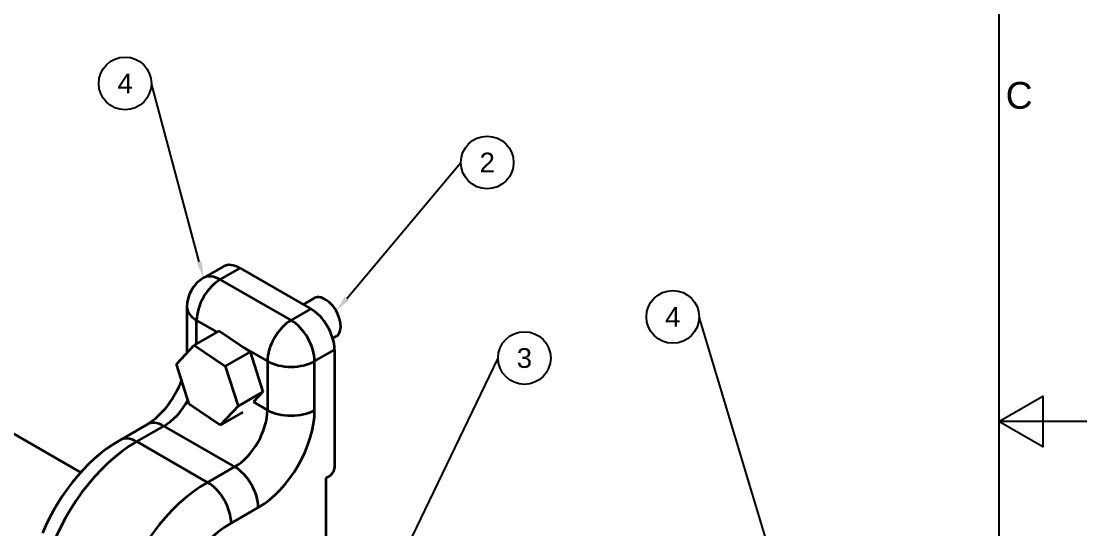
# Paper-space layout 'Intermittent Roller Sub Assy. of Washer' of a CAD drawing. Header units: millimetres. Extents: x -10 to 420, y -10 to 297.
# Drawn here: x 299.1 to 420.4, y 131.7 to 189.5 of the extents above; entities that cross this region are included whole.
import ezdxf
from ezdxf import colors
from ezdxf.entities.mleader import LeaderData, LeaderLine
from ezdxf.enums import TextEntityAlignment as Align
from ezdxf.math import Vec2, Vec3

# ---------------------------------------------------------------- set-up
doc = ezdxf.new("R2010")
doc.units = ezdxf.units.MM
for name, color, linetype, lineweight in [('2dTransBorder', 7, 'Continuous', 35), ('Dimensions', 5, 'Continuous', 25), ('Tangent Edges', 7, 'Continuous', 50), ('Visible Edges', 7, 'Continuous', 50)]:
    doc.layers.add(name, color=color, linetype=linetype, lineweight=lineweight)
doc.layers.add('Title', color=7, linetype='Continuous')
doc.styles.add('Current-ISO', font='arial.ttf')
doc.styles.get("Standard").update_dxf_attribs({"font": 'arial.ttf'})

# ---------------------------------------------------------------- blocks, each defined once
blk = doc.blocks.new('Default Border')
at = {"layer": '2dTransBorder', "color": 179, "linetype": 'Continuous', "lineweight": 25, "true_color": 0x262659}
for points in [[(5, 5), (5, 292), (415, 292), (415, 5), (5, 5)], [(425, 148.5), (415, 148.5), (420, 151.39), (420, 145.61), (415, 148.5)]]:
    blk.add_lwpolyline(points, dxfattribs=at)
at = {"layer": '2dTransBorder', "color": 179, "lineweight": 211, "insert": (415.77, 184.12), "char_height": 3.05, "attachment_point": 7, "style": 'Current-ISO'}
blk.add_mtext('C', dxfattribs=at)
blk = doc.blocks.new('Title')
at = {"layer": '2dTransBorder'}
blk.add_blockref('Default Border', (-5, -5), dxfattribs=at)
blk = doc.blocks.new('_TagCircle')
at = {"color": 0, "linetype": 'ByBlock', "lineweight": -2, "transparency": 16777216}
blk.add_circle((0, 0), 4, dxfattribs=at)
at = {"layer": 'Dimensions', "color": 0, "transparency": 16777216}
blk.add_attdef('TAGNUMBER', text='', height=3, dxfattribs=at).set_placement((0, -1.5), align=Align.CENTER)

psp = doc.layouts.new('Intermittent Roller Sub Assy. of Washer')

# ---------------------------------------------------------------- linework, layer by layer
at = {"layer": 'Tangent Edges', "color": 179, "linetype": 'Continuous', "lineweight": 35, "true_color": 0x262659}
for p, q in [((322.1, 161.57), (319.83, 160.27)), ((317.93, 156.98), (317.93, 151.72)), ((313.41, 143.57), (310.32, 141.79)), ((334.21, 137.72), (333.75, 137.46))]:
    psp.add_line(p, q, dxfattribs=at).dxf.unprotected_set("ltscale", 0)
at = {"layer": 'Tangent Edges', "color": 179, "linetype": 'Continuous', "lineweight": 35, "true_color": 0x1a1a3e}
for p, q in [((321.73, 160.08), (323.99, 161.39)), ((329.79, 155.44), (321.73, 160.08)), ((332.05, 156.74), (329.79, 155.44)), ((319.04, 152.77), (319.04, 155.43)), ((319.04, 155.43), (321.36, 154.1)), ((324.2, 152.46), (327.1, 150.79)), ((332.48, 150.79), (334.74, 152.09)), ((327.1, 150.79), (327.1, 145.21)), ((332.48, 145.21), (332.48, 150.79)), ((325.52, 146.13), (327.1, 145.21)), ((312.22, 141.61), (315.31, 143.39)), ((315.31, 143.39), (323.37, 138.74)), ((312.22, 141.61), (320.28, 136.97)), ((323.37, 138.74), (320.28, 136.97)), ((322.97, 132.31), (326.06, 134.09))]:
    psp.add_line(p, q, dxfattribs=at).dxf.unprotected_set("ltscale", 0)
at = {"layer": 'Tangent Edges', "color": 179, "linetype": 'Continuous', "lineweight": 35, "true_color": 0x262659}
for points in [[(317.33, 148.58), (317.22, 148.31), (317.11, 148.04), (316.98, 147.77), (316.85, 147.5), (316.71, 147.24), (316.56, 146.98), (316.41, 146.72), (316.25, 146.46), (316.08, 146.21), (315.91, 145.97), (315.74, 145.74), (315.56, 145.51), (315.38, 145.29), (315.2, 145.08), (315.01, 144.88), (314.82, 144.69), (314.64, 144.5), (314.45, 144.34), (314.27, 144.18), (314.09, 144.03), (313.91, 143.9), (313.74, 143.78), (313.57, 143.67), (313.41, 143.57)], [(310.32, 141.79), (309.57, 141.33), (308.83, 140.82), (308.11, 140.26), (307.42, 139.67), (306.74, 139.04), (306.09, 138.37), (305.47, 137.67), (304.86, 136.94), (304.29, 136.18), (303.74, 135.4), (303.23, 134.59), (302.74, 133.76), (302.29, 132.91), (301.87, 132.05), (301.49, 131.18)]]:
    psp.add_lwpolyline(points, dxfattribs=at).dxf.unprotected_set("ltscale", 0)
psp.add_arc((321.73, 156.98), 3.8, 119.936, 180, dxfattribs=at).dxf.unprotected_set("ltscale", 0)
for centre, start_param, end_param in [((323.99, 158.28), 5.499721, 6.283185), ((332.05, 153.64), 3.928925, 5.499721)]:
    psp.add_ellipse(centre, major_axis=(-1.9, 3.29), ratio=0.578093, start_param=start_param, end_param=end_param, dxfattribs=at).dxf.unprotected_set("ltscale", 0)
at = {"layer": 'Tangent Edges', "color": 179, "linetype": 'Continuous', "lineweight": 35, "true_color": 0x1a1a3e}
for centre, major_axis, ratio, start_param, end_param in [((321.73, 156.98), (-1.9, 3.29), 0.578093, 5.499721, 6.283185), ((321.73, 156.98), (1.9, 3.29), 0.578093, 0.783464, 2.354261), ((321.73, 156.98), (-3.8, 0), 0.575862, 0, 0.785398), ((329.79, 152.33), (-1.9, -3.29), 0.578093, 3.925057, 5.495853), ((329.79, 152.33), (-1.9, 3.29), 0.578093, 3.928925, 5.499721), ((329.79, 152.33), (3.8, 0), 0.575862, 3.926991, 5.497787), ((315.31, 147.7), (2.64, 4.58), 0.578093, 3.925057, 4.749521), ((323.37, 143.06), (-2.64, -4.58), 0.578093, 0.783464, 2.354261), ((326.06, 141.52), (4.53, 7.87), 0.578093, 3.925057, 5.495853), ((329.79, 146.76), (-3.8, 0), 0.575862, 0.785398, 2.356194), ((315.31, 140.28), (-1.9, 3.29), 0.578093, 5.499721, 6.283185), ((312.22, 138.5), (-1.9, 3.29), 0.578093, 5.499721, 6.283185), ((312.22, 128.65), (-7.91, -13.74), 0.578093, 3.925057, 6.283185), ((323.37, 135.64), (-1.9, 3.29), 0.578093, 3.928925, 5.499721), ((320.28, 124.01), (-7.91, -13.74), 0.578093, 3.925057, 6.283185), ((320.28, 133.86), (-1.9, 3.29), 0.578093, 3.928925, 5.499721), ((322.97, 122.46), (-6.01, -10.44), 0.578093, 3.925057, 6.781972)]:
    psp.add_ellipse(centre, major_axis=major_axis, ratio=ratio, start_param=start_param, end_param=end_param, dxfattribs=at).dxf.unprotected_set("ltscale", 0)
at = {"layer": 'Visible Edges', "color": 179, "linetype": 'Continuous', "lineweight": 35, "true_color": 0x262659}
for p, q in [((323.99, 161.39), (332.05, 156.74)), ((331.2, 157.24), (332.43, 157.95)), ((321.6, 154.24), (318.77, 152.61)), ((321.6, 154.24), (325.12, 151.83)), ((334.54, 153.39), (334.93, 153.62)), ((316.73, 150.45), (318.77, 152.61)), ((318.77, 152.61), (322.29, 150.2)), ((325.12, 151.83), (322.29, 150.2)), ((325.12, 151.83), (326.59, 147.27)), ((334.74, 152.09), (334.74, 138.64)), ((318.2, 145.89), (316.73, 150.45)), ((322.29, 150.2), (323.77, 145.64)), ((326.59, 147.27), (323.77, 145.64)), ((326.59, 147.27), (325.52, 146.13)), ((305.84, 138.09), (290.82, 146.75)), ((321.72, 143.48), (318.2, 145.89)), ((323.77, 145.64), (321.72, 143.48)), ((324.29, 144.96), (321.72, 143.48)), ((333.75, 137.46), (333.75, 130.18))]:
    psp.add_line(p, q, dxfattribs=at).dxf.unprotected_set("ltscale", 0)
for centre, major_axis, start_param, end_param in [((333.68, 155.78), (1.25, -2.17), 0, 3.141593), ((334.21, 138.34), (-0.374, -0.65), 0.783464, 2.354261)]:
    psp.add_ellipse(centre, major_axis=major_axis, ratio=0.578093, start_param=start_param, end_param=end_param, dxfattribs=at).dxf.unprotected_set("ltscale", 0)

# ---------------------------------------------------------------- block references
at = {"layer": 'Title'}
psp.add_blockref('Title', (0.39, 0.39), dxfattribs=at)

# ---------------------------------------------------------------- leaders
at = {"layer": 'Dimensions'}
ml = psp.add_multileader_block('Standard', dxfattribs=at)
ml.set_content('_TagCircle', color=256, scale=0.75)
ml.set_attribute('TAGNUMBER', '4', width=0)
ml.set_leader_properties(color=256, linetype='ByLayer', lineweight=-1)
ml.build(insert=Vec2(0, 0))
ml.multileader.update_dxf_attribs({"has_dogleg": 0, "text_right_attachment_type": 6, "dogleg_length": 0.36, "arrow_head_size": 1.88, "scale": 0.75})
ctx = ml.context
ctx.base_point, ctx.scale, ctx.char_height, ctx.arrow_head_size, ctx.landing_gap_size, ctx.plane_origin = Vec3(307.89, 182.44), 0.75, 3, 1.88, 1.5, Vec3(319.83, 160.27)
ctx.right_attachment = 6
notes = []
notes.append((ctx, [(0, (1, 1, 0), (314.16, 182.44), (-1, 0), 0.27, [(0, [(319.83, 160.27)], 0, [])])]))
ctx.block.insert = Vec3(310.89, 182.44)
ml = psp.add_multileader_block('Standard', dxfattribs=at)
ml.set_content('_TagCircle', color=256, scale=0.75)
ml.set_attribute('TAGNUMBER', '2', width=0)
ml.set_leader_properties(color=256, linetype='ByLayer', lineweight=-1)
ml.build(insert=Vec2(0, 0))
ml.multileader.update_dxf_attribs({"has_dogleg": 0, "text_right_attachment_type": 6, "dogleg_length": 0.36, "arrow_head_size": 1.88, "scale": 0.75})
ctx = ml.context
ctx.base_point, ctx.scale, ctx.char_height, ctx.arrow_head_size, ctx.landing_gap_size, ctx.plane_origin = Vec3(349.13, 173.43), 0.75, 3, 1.88, 1.5, Vec3(334.93, 156.5)
ctx.right_attachment = 6
notes.append((ctx, [(0, (1, 1, 0), (348.86, 173.43), (1, 0), 0.27, [(0, [(334.93, 156.5)], 0, [])])]))
ctx.block.insert = Vec3(352.13, 173.43)
ml = psp.add_multileader_block('Standard', dxfattribs=at)
ml.set_content('_TagCircle', color=256, scale=0.75)
ml.set_attribute('TAGNUMBER', '4', width=0)
ml.set_leader_properties(color=256, linetype='ByLayer', lineweight=-1)
ml.build(insert=Vec2(0, 0))
ml.multileader.update_dxf_attribs({"has_dogleg": 0, "text_right_attachment_type": 6, "dogleg_length": 0.36, "arrow_head_size": 1.88, "scale": 0.75})
ctx = ml.context
ctx.base_point, ctx.scale, ctx.char_height, ctx.arrow_head_size, ctx.landing_gap_size, ctx.plane_origin = Vec3(370.26, 155.83), 0.75, 3, 1.88, 1.5, Vec3(385.16, 126.16)
ctx.right_attachment = 6
notes.append((ctx, [(0, (1, 1, 0), (376.53, 155.83), (-1, 0), 0.27, [(0, [(385.16, 126.16)], 0, [])])]))
ctx.block.insert = Vec3(373.26, 155.83)
ml = psp.add_multileader_block('Standard', dxfattribs=at)
ml.set_content('_TagCircle', color=256, scale=0.75)
ml.set_attribute('TAGNUMBER', '3', width=0)
ml.set_leader_properties(color=256, linetype='ByLayer', lineweight=-1)
ml.build(insert=Vec2(0, 0))
ml.multileader.update_dxf_attribs({"has_dogleg": 0, "text_right_attachment_type": 6, "dogleg_length": 0.36, "arrow_head_size": 1.88, "scale": 0.75})
ctx = ml.context
ctx.base_point, ctx.scale, ctx.char_height, ctx.arrow_head_size, ctx.landing_gap_size, ctx.plane_origin = Vec3(353.36, 151.14), 0.75, 3, 1.88, 1.5, Vec3(340.35, 124.03)
ctx.right_attachment = 6
notes.append((ctx, [(0, (1, 1, 0), (353.09, 151.14), (1, 0), 0.27, [(0, [(340.35, 124.03)], 0, [])])]))
ctx.block.insert = Vec3(356.36, 151.14)
for ctx, leaders in notes:
    for number, flags, end, landing, length, lines in leaders:
        leader = LeaderData()
        leader.index, (leader.has_last_leader_line, leader.has_dogleg_vector, leader.attachment_direction) = number, flags
        leader.last_leader_point, leader.dogleg_vector, leader.dogleg_length = Vec3(end), Vec3(landing), length
        for number, points, colour, breaks in lines:
            line = LeaderLine()
            line.index, line.vertices, line.color, line.breaks = number, Vec3.list(points), colors.encode_raw_color(colour), breaks
            leader.lines.append(line)
        ctx.leaders.append(leader)

doc.saveas('drawing.dxf')
